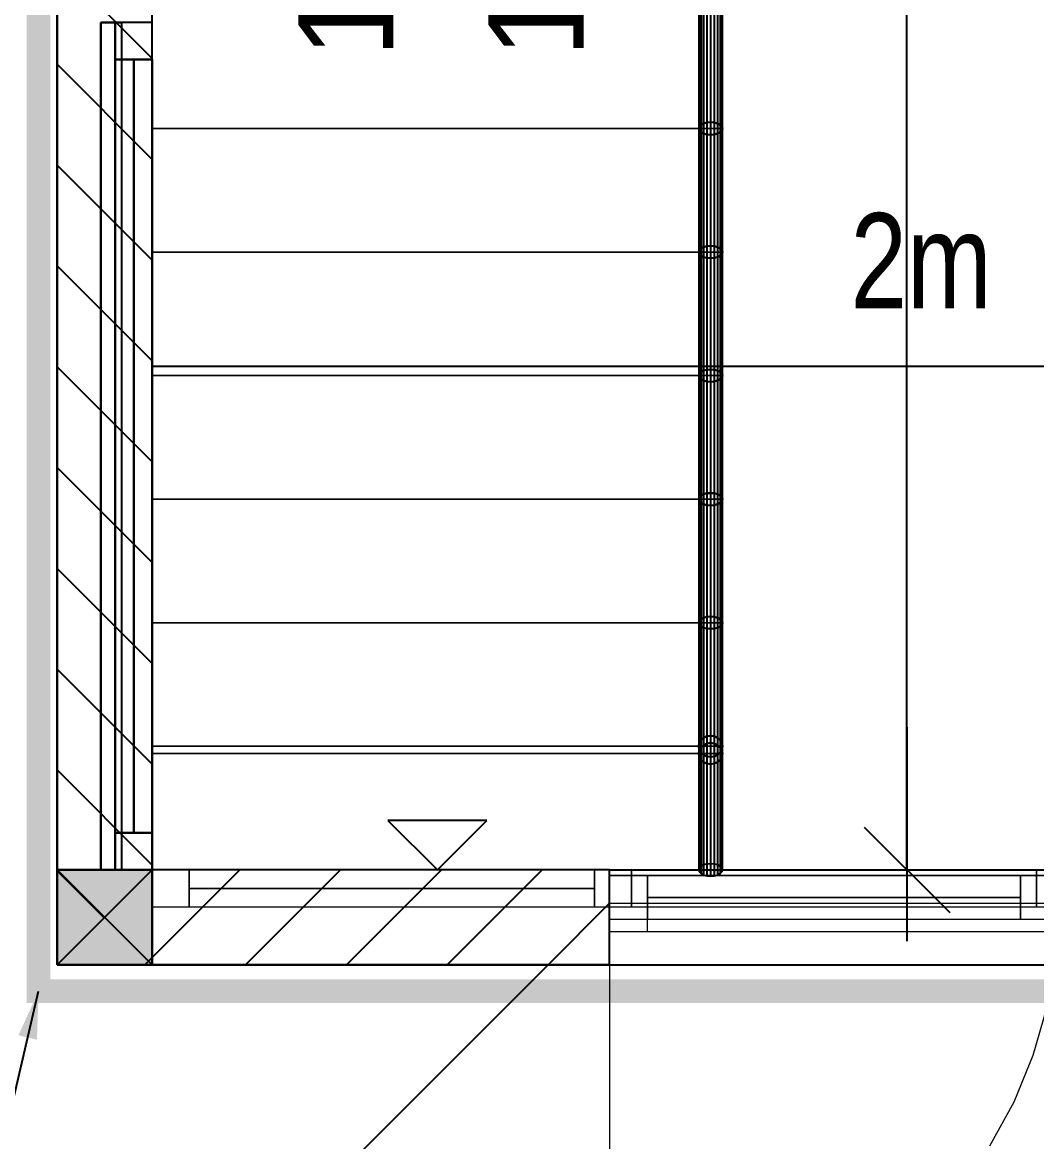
# Model space of a CAD drawing. Extents: x 0 to 756, y -25 to 420.
# Drawn here: x 210.81 to 253.5, y 142.7 to 189.8 of the extents above; entities that cross this region are included whole.
import ezdxf
from ezdxf.lldxf.tags import DXFTag

# ---------------------------------------------------------------- set-up
doc = ezdxf.new("R2010")
doc.units = 0
doc.layers.get('0').update_dxf_attribs({"lineweight": 25})
doc.layers.get('DEFPOINTS').update_dxf_attribs({"lineweight": 25})
for name, color, linetype, lineweight in [('A_Fenster', 7, 'Continuous', 25), ('A_Innenwand', 7, 'Continuous', 25), ('ALLGEMEIN03', 7, 'Continuous', 25), ('FENSTER', 7, 'Continuous', 13), ('FENSTERBANK', 7, 'Continuous', 13), ('H_Heizung', 7, 'Continuous', 25), ('M_BLIERUNG', 7, 'Continuous', 13), ('PFOSTEN__ST_TZEN', 7, 'Continuous', 13), ('ST_TZE_HOLZ', 7, 'Continuous', 13), ('Standard', 7, 'Continuous', 25), ('T_R_2D', 7, 'Continuous', 13), ('TREPPE', 7, 'Continuous', 13), ('WAND_HOLZ_TRAGEND', 7, 'Continuous', 13), ('X_Text', 7, 'Continuous', 25)]:
    doc.layers.add(name, color=color, linetype=linetype, lineweight=lineweight)
doc.layers.add('A_Geschossdecke', color=7, linetype='Continuous', lineweight=25, true_color=0x008080)
doc.styles.get("Standard").update_dxf_attribs({"font": 'arial.ttf'})
tags = doc.linetypes.add('fein_strichliert', pattern=[4, 1, -2, 1]).pattern_tags.tags
tags[8:9] = [DXFTag(74, 4), DXFTag(75, 0), DXFTag(340, '0'), DXFTag(46, 0.0), DXFTag(50, 0.0), DXFTag(44, 0.0), DXFTag(45, 0.0)]
tags[6:7] = [DXFTag(74, 4), DXFTag(75, 0), DXFTag(340, '0'), DXFTag(46, 0.0), DXFTag(50, 0.0), DXFTag(44, 0.0), DXFTag(45, 0.0)]
tags[4:5] = [DXFTag(74, 4), DXFTag(75, 0), DXFTag(340, '0'), DXFTag(46, 0.0), DXFTag(50, 0.0), DXFTag(44, 0.0), DXFTag(45, 0.0)]
tags = doc.linetypes.add('VERDECKT2_S2', pattern=[0.27, 0.2, -0.07]).pattern_tags.tags
tags[6:7] = [DXFTag(74, 4), DXFTag(75, 0), DXFTag(340, '0'), DXFTag(46, 1.0), DXFTag(50, 0.0), DXFTag(44, 0.0), DXFTag(45, 0.0)]
tags[4:5] = [DXFTag(74, 4), DXFTag(75, 0), DXFTag(340, '0'), DXFTag(46, 1.0), DXFTag(50, 0.0), DXFTag(44, 0.0), DXFTag(45, 0.0)]

# ---------------------------------------------------------------- blocks, each defined once
blk = doc.blocks.new('Referenz-A0T78OQ1OY')
at = {"layer": 'ALLGEMEIN03', "color": 0, "linetype": 'VERDECKT2_S2', "lineweight": -2, "ltscale": 0.25}
blk.add_line((216.279, 175.328), (264.299, 175.328), dxfattribs=at)
at = {"layer": 'DEFPOINTS', "color": 0, "linetype": 'Continuous', "lineweight": 18, "ltscale": 0.18}
for p, q in [((216.279, 154.133), (216.279, 154.133)), ((216.279, 154.133), (216.279, 154.133)), ((214.279, 150.133), (214.279, 150.133))]:
    blk.add_line(p, q, dxfattribs=at)
at = {"layer": 'DEFPOINTS', "color": 0, "linetype": 'Continuous', "lineweight": -2, "ltscale": 0.25}
for p, q in [((216.279, 154.133), (216.279, 154.133)), ((248.044, 154.133), (248.044, 154.133)), ((250.78, 154.133), (250.78, 154.133)), ((216.279, 152.573), (216.279, 152.573)), ((212.279, 150.133), (212.279, 150.133)), ((212.279, 150.133), (212.279, 150.133)), ((216.279, 150.133), (216.279, 150.133)), ((216.279, 150.133), (216.279, 150.133))]:
    blk.add_line(p, q, dxfattribs=at)
at = {"layer": 'FENSTER', "color": 0, "lineweight": -2}
for p, q in [((214.719, 189.799), (214.719, 188.239)), ((216.279, 189.799), (214.719, 189.799)), ((216.279, 189.799), (214.719, 189.799)), ((214.719, 189.799), (214.719, 154.133)), ((214.719, 189.799), (214.719, 189.799)), ((214.719, 189.799), (214.719, 154.133)), ((216.279, 189.799), (214.719, 189.799)), ((216.279, 188.239), (216.279, 189.799)), ((216.279, 154.133), (216.279, 189.799)), ((216.279, 189.799), (216.279, 189.799)), ((216.279, 154.133), (216.279, 189.799)), ((214.719, 188.239), (216.279, 188.239)), ((216.279, 188.239), (214.719, 188.239)), ((214.719, 188.239), (214.719, 155.693)), ((214.719, 155.693), (214.719, 188.239)), ((214.719, 188.239), (216.279, 188.239)), ((214.719, 188.239), (214.719, 188.239)), ((215.499, 188.239), (215.499, 155.693)), ((215.499, 155.693), (215.499, 188.239)), ((215.499, 188.239), (215.499, 188.239)), ((216.279, 155.693), (216.279, 188.239)), ((216.279, 188.239), (216.279, 155.693)), ((216.279, 188.239), (216.279, 188.239)), ((214.719, 155.693), (214.719, 154.133)), ((216.279, 155.693), (214.719, 155.693)), ((214.719, 155.693), (216.279, 155.693)), ((214.719, 155.693), (216.279, 155.693)), ((214.719, 155.693), (214.719, 155.693)), ((215.499, 155.693), (215.499, 155.693)), ((216.279, 154.133), (216.279, 155.693)), ((216.279, 155.693), (216.279, 155.693)), ((214.719, 154.133), (216.279, 154.133)), ((214.719, 154.133), (216.279, 154.133)), ((214.719, 154.133), (214.719, 154.133)), ((214.719, 154.133), (216.279, 154.133)), ((216.279, 154.133), (216.279, 154.133))]:
    blk.add_line(p, q, dxfattribs=at)
at = {"layer": 'FENSTER', "color": 0, "lineweight": 18}
for p, q in [((214.719, 188.239), (214.719, 155.693)), ((216.279, 188.239), (214.719, 188.239)), ((216.279, 155.693), (216.279, 188.239)), ((214.719, 155.693), (216.279, 155.693))]:
    blk.add_line(p, q, dxfattribs=at)
at = {"layer": 'FENSTER', "color": 0, "linetype": 'Continuous', "ltscale": 0.13}
for p, q in [((217.839, 154.133), (216.279, 154.133)), ((216.279, 154.133), (216.279, 152.573)), ((217.839, 154.133), (216.279, 154.133)), ((216.279, 154.133), (216.279, 152.573)), ((216.279, 154.133), (216.279, 154.133)), ((216.279, 154.133), (216.279, 152.573)), ((216.279, 154.133), (217.839, 154.133)), ((217.839, 152.573), (217.839, 154.133)), ((234.889, 154.133), (217.839, 154.133)), ((217.839, 154.133), (217.839, 152.573)), ((217.839, 152.573), (217.839, 154.133)), ((217.839, 154.133), (217.839, 152.573)), ((217.839, 154.133), (217.839, 154.133)), ((290.719, 154.133), (217.839, 154.133)), ((217.839, 154.133), (217.839, 152.573)), ((217.839, 154.133), (217.839, 154.133)), ((217.839, 154.133), (217.839, 152.573)), ((217.839, 154.133), (290.719, 154.133)), ((290.719, 154.133), (217.839, 154.133)), ((217.839, 154.133), (217.839, 152.573)), ((217.839, 154.133), (217.839, 154.133)), ((217.839, 154.133), (217.839, 152.573)), ((217.839, 154.133), (290.719, 154.133)), ((234.889, 152.573), (234.889, 154.133)), ((236.449, 154.133), (234.889, 154.133)), ((234.889, 154.133), (234.889, 152.573)), ((236.449, 154.133), (234.889, 154.133)), ((234.889, 154.133), (234.889, 152.573)), ((234.889, 154.133), (234.889, 154.133)), ((234.889, 154.133), (234.889, 152.573)), ((234.889, 154.133), (236.449, 154.133)), ((236.449, 154.133), (236.449, 152.573)), ((253.499, 154.133), (236.449, 154.133)), ((236.449, 152.573), (236.449, 154.133)), ((236.449, 152.573), (236.449, 154.133)), ((236.449, 154.133), (236.449, 152.573)), ((236.449, 154.133), (236.449, 154.133)), ((253.499, 152.573), (253.499, 154.133)), ((255.059, 154.133), (253.499, 154.133)), ((253.499, 154.133), (253.499, 152.573)), ((216.279, 152.573), (217.839, 152.573)), ((216.279, 152.573), (217.839, 152.573)), ((216.279, 152.573), (216.279, 152.573)), ((216.279, 152.573), (217.839, 152.573)), ((217.839, 152.573), (234.889, 152.573)), ((217.839, 152.573), (217.839, 152.573)), ((217.839, 152.573), (290.719, 152.573)), ((217.839, 152.573), (217.839, 152.573)), ((217.839, 152.573), (290.719, 152.573)), ((217.839, 152.573), (290.719, 152.573)), ((217.839, 152.573), (217.839, 152.573)), ((217.839, 152.573), (290.719, 152.573)), ((234.889, 152.573), (236.449, 152.573)), ((234.889, 152.573), (236.449, 152.573)), ((234.889, 152.573), (234.889, 152.573)), ((234.889, 152.573), (236.449, 152.573)), ((236.449, 152.573), (253.499, 152.573)), ((236.449, 152.573), (236.449, 152.573)), ((253.499, 152.573), (255.059, 152.573))]:
    blk.add_line(p, q, dxfattribs=at)
at = {"layer": 'FENSTER', "color": 0}
for p, q in [((237.129, 153.893), (235.529, 153.893)), ((235.529, 153.893), (235.529, 152.053)), ((235.529, 153.893), (235.529, 153.893)), ((235.529, 153.893), (235.529, 152.053)), ((235.529, 153.893), (237.129, 153.893)), ((237.129, 152.053), (237.129, 153.893)), ((237.129, 153.893), (237.129, 152.053)), ((237.129, 153.893), (237.129, 153.893)), ((252.819, 153.893), (237.129, 153.893)), ((237.129, 153.893), (237.129, 152.053)), ((237.129, 153.893), (237.129, 153.893)), ((237.129, 153.893), (237.129, 152.053)), ((237.129, 153.893), (252.819, 153.893)), ((252.819, 153.893), (237.129, 153.893)), ((237.129, 153.893), (237.129, 152.053)), ((237.129, 153.893), (237.129, 153.893)), ((237.129, 153.893), (237.129, 152.053)), ((237.129, 153.893), (252.819, 153.893)), ((254.419, 153.893), (252.819, 153.893)), ((252.819, 153.893), (252.819, 152.053)), ((252.819, 153.893), (252.819, 153.893)), ((252.819, 153.893), (252.819, 152.053)), ((252.819, 153.893), (254.419, 153.893)), ((252.819, 152.053), (252.819, 153.893)), ((252.819, 153.893), (252.819, 152.053)), ((252.819, 153.893), (252.819, 153.893)), ((252.819, 152.053), (252.819, 153.893)), ((252.819, 153.893), (252.819, 152.053)), ((252.819, 153.893), (252.819, 153.893)), ((234.889, 153.353), (217.839, 153.353)), ((217.839, 153.353), (217.839, 153.353)), ((217.839, 153.353), (234.889, 153.353)), ((234.889, 153.353), (234.889, 153.353)), ((252.819, 152.973), (237.129, 152.973)), ((237.129, 152.973), (237.129, 152.973)), ((237.129, 152.973), (252.819, 152.973)), ((237.129, 152.973), (252.819, 152.973)), ((237.129, 152.973), (252.819, 152.973)), ((252.819, 152.973), (252.819, 152.973)), ((235.529, 152.053), (237.129, 152.053)), ((235.529, 152.053), (235.529, 152.053)), ((235.529, 152.053), (237.129, 152.053)), ((237.129, 152.053), (237.129, 152.053)), ((237.129, 152.053), (252.819, 152.053)), ((237.129, 152.053), (237.129, 152.053)), ((237.129, 152.053), (252.819, 152.053)), ((237.129, 152.053), (252.819, 152.053)), ((237.129, 152.053), (237.129, 152.053)), ((237.129, 152.053), (252.819, 152.053)), ((252.819, 152.053), (254.419, 152.053)), ((252.819, 152.053), (252.819, 152.053)), ((252.819, 152.053), (254.419, 152.053)), ((252.819, 152.053), (252.819, 152.053)), ((252.819, 152.053), (252.819, 152.053))]:
    blk.add_line(p, q, dxfattribs=at)
at = {"layer": 'FENSTERBANK', "color": 0, "lineweight": -2}
for p, q in [((214.999, 189.799), (214.119, 189.799)), ((214.119, 189.799), (214.119, 154.133)), ((214.119, 154.133), (214.119, 189.799)), ((214.119, 189.799), (214.719, 189.799)), ((214.119, 189.799), (214.119, 189.799)), ((214.119, 189.799), (214.119, 154.133)), ((214.999, 189.799), (214.119, 189.799)), ((214.719, 189.799), (214.119, 189.799)), ((214.119, 189.799), (214.119, 189.799)), ((214.119, 154.133), (214.119, 189.799)), ((214.719, 154.133), (214.719, 189.799)), ((214.719, 189.799), (214.719, 189.799)), ((214.719, 189.799), (214.719, 154.133)), ((214.719, 189.799), (214.999, 189.799)), ((214.719, 189.799), (214.719, 189.799)), ((214.999, 189.799), (214.719, 189.799)), ((214.719, 189.799), (214.719, 154.133)), ((214.719, 154.133), (214.719, 189.799)), ((214.999, 154.133), (214.999, 189.799)), ((214.999, 154.133), (214.999, 189.799)), ((214.999, 189.799), (214.999, 189.799)), ((214.999, 154.133), (214.999, 189.799)), ((214.999, 189.799), (214.999, 189.799)), ((214.999, 154.133), (214.999, 189.799)), ((214.119, 154.133), (214.999, 154.133)), ((214.119, 154.133), (214.119, 154.133)), ((214.119, 154.133), (214.719, 154.133)), ((214.119, 154.133), (214.999, 154.133)), ((214.719, 154.133), (214.119, 154.133)), ((214.119, 154.133), (214.119, 154.133)), ((214.719, 154.133), (214.999, 154.133)), ((214.719, 154.133), (214.719, 154.133)), ((214.719, 154.133), (214.719, 154.133)), ((214.999, 154.133), (214.719, 154.133)), ((214.999, 154.133), (214.999, 154.133)), ((214.999, 154.133), (214.999, 154.133))]:
    blk.add_line(p, q, dxfattribs=at)
at = {"layer": 'FENSTERBANK', "color": 0, "lineweight": 18}
for p, q in [((214.719, 154.133), (214.719, 189.799)), ((214.719, 189.799), (214.719, 154.133))]:
    blk.add_line(p, q, dxfattribs=at)
at = {"layer": 'M_BLIERUNG', "color": 0, "linetype": 'VERDECKT2_S2', "lineweight": -2, "ltscale": 0.25}
blk.add_line((216.279, 165.832), (216.279, 154.133), dxfattribs=at)
at = {"layer": 'ST_TZE_HOLZ', "color": 0, "lineweight": -2}
for p, q in [((212.279, 154.133), (212.279, 150.133)), ((216.279, 154.133), (212.279, 154.133)), ((212.279, 154.133), (216.279, 154.133)), ((212.279, 150.133), (212.279, 154.133)), ((212.279, 154.133), (212.279, 154.133)), ((216.279, 150.133), (216.279, 154.133)), ((216.279, 154.133), (216.279, 150.133)), ((216.279, 154.133), (216.279, 154.133)), ((212.279, 150.133), (216.279, 150.133)), ((216.279, 150.133), (212.279, 150.133)), ((212.279, 150.133), (212.279, 150.133)), ((216.279, 150.133), (216.279, 150.133))]:
    blk.add_line(p, q, dxfattribs=at)
at = {"layer": 'ST_TZE_HOLZ', "color": 0, "lineweight": 18}
for points in [[(212.279, 150.133), (216.279, 150.133), (212.279, 154.133)], [(216.279, 150.133), (216.279, 154.133), (212.279, 154.133)]]:
    blk.add_solid(points, dxfattribs=at)
at = {"layer": 'Standard', "color": 0, "lineweight": -2}
for p, q in [((239.625, 190.78), (239.625, 185.58)), ((239.779, 190.793), (239.779, 185.593)), ((239.934, 190.78), (239.934, 185.58)), ((239.279, 190.533), (239.279, 185.333)), ((239.304, 190.613), (239.304, 185.413)), ((239.304, 190.453), (239.304, 185.253)), ((239.375, 190.686), (239.375, 185.486)), ((239.375, 190.38), (239.375, 185.18)), ((239.485, 190.743), (239.485, 185.543)), ((239.485, 190.323), (239.485, 185.123)), ((240.073, 190.743), (240.073, 185.543)), ((240.073, 190.323), (240.073, 185.123)), ((240.184, 190.686), (240.184, 185.486)), ((240.184, 190.38), (240.184, 185.18)), ((240.255, 190.613), (240.255, 185.413)), ((240.255, 190.453), (240.255, 185.253)), ((240.279, 185.333), (240.279, 190.533)), ((239.625, 190.286), (239.625, 185.086)), ((239.779, 190.273), (239.779, 185.073)), ((239.934, 190.286), (239.934, 185.086)), ((248.044, 154.133), (248.044, 190.13)), ((239.625, 185.58), (239.779, 185.593)), ((239.779, 185.593), (239.625, 185.58)), ((239.779, 185.593), (239.934, 185.58)), ((239.779, 185.593), (239.779, 180.393)), ((239.934, 185.58), (239.779, 185.593)), ((239.279, 185.333), (239.304, 185.413)), ((239.304, 185.413), (239.279, 185.333)), ((239.279, 185.333), (239.304, 185.253)), ((239.279, 185.333), (239.279, 180.133)), ((239.304, 185.253), (239.279, 185.333)), ((239.304, 185.413), (239.375, 185.486)), ((239.375, 185.486), (239.304, 185.413)), ((239.304, 185.413), (239.304, 180.213)), ((239.304, 185.253), (239.375, 185.18)), ((239.375, 185.18), (239.304, 185.253)), ((239.304, 185.253), (239.304, 180.053)), ((239.375, 185.486), (239.485, 185.543)), ((239.485, 185.543), (239.375, 185.486)), ((239.375, 185.486), (239.375, 180.286)), ((239.375, 185.18), (239.485, 185.123)), ((239.485, 185.123), (239.375, 185.18)), ((239.375, 185.18), (239.375, 179.98)), ((239.485, 185.543), (239.625, 185.58)), ((239.625, 185.58), (239.485, 185.543)), ((239.485, 185.543), (239.485, 180.343)), ((239.485, 185.123), (239.625, 185.086)), ((239.625, 185.086), (239.485, 185.123)), ((239.485, 185.123), (239.485, 179.923)), ((239.625, 185.58), (239.625, 180.38)), ((239.934, 185.58), (240.073, 185.543)), ((239.934, 185.58), (239.934, 180.38)), ((240.073, 185.543), (239.934, 185.58)), ((239.934, 185.086), (240.073, 185.123)), ((240.073, 185.123), (239.934, 185.086)), ((240.073, 185.543), (240.184, 185.486)), ((240.073, 185.543), (240.073, 180.343)), ((240.184, 185.486), (240.073, 185.543)), ((240.073, 185.123), (240.184, 185.18)), ((240.184, 185.18), (240.073, 185.123)), ((240.073, 185.123), (240.073, 179.923)), ((240.184, 185.486), (240.255, 185.413)), ((240.184, 185.486), (240.184, 180.286)), ((240.255, 185.413), (240.184, 185.486)), ((240.184, 185.18), (240.255, 185.253)), ((240.255, 185.253), (240.184, 185.18)), ((240.184, 185.18), (240.184, 179.98)), ((240.255, 185.413), (240.279, 185.333)), ((240.255, 185.413), (240.255, 180.213)), ((240.279, 185.333), (240.255, 185.413)), ((240.255, 185.253), (240.279, 185.333)), ((240.279, 185.333), (240.255, 185.253)), ((240.255, 185.253), (240.255, 180.053)), ((240.279, 180.133), (240.279, 185.333)), ((239.625, 185.086), (239.779, 185.073)), ((239.779, 185.073), (239.625, 185.086)), ((239.625, 185.086), (239.625, 179.886)), ((239.779, 185.073), (239.934, 185.086)), ((239.934, 185.086), (239.779, 185.073)), ((239.779, 185.073), (239.779, 179.873)), ((239.934, 185.086), (239.934, 179.886)), ((239.279, 180.133), (239.304, 180.213)), ((239.304, 180.213), (239.279, 180.133)), ((239.279, 180.133), (239.304, 180.053)), ((239.279, 180.133), (239.279, 174.933)), ((239.304, 180.053), (239.279, 180.133)), ((239.304, 180.213), (239.375, 180.286)), ((239.375, 180.286), (239.304, 180.213)), ((239.304, 180.213), (239.304, 175.013)), ((239.304, 180.053), (239.375, 179.98)), ((239.375, 179.98), (239.304, 180.053)), ((239.304, 180.053), (239.304, 174.853)), ((239.375, 180.286), (239.485, 180.343)), ((239.485, 180.343), (239.375, 180.286)), ((239.375, 180.286), (239.375, 175.086)), ((239.375, 179.98), (239.485, 179.923)), ((239.485, 179.923), (239.375, 179.98)), ((239.375, 179.98), (239.375, 174.78)), ((239.485, 180.343), (239.625, 180.38)), ((239.625, 180.38), (239.485, 180.343)), ((239.485, 180.343), (239.485, 175.143)), ((239.625, 180.38), (239.779, 180.393)), ((239.779, 180.393), (239.625, 180.38)), ((239.625, 180.38), (239.625, 175.18)), ((239.779, 180.393), (239.934, 180.38)), ((239.779, 180.393), (239.779, 175.193)), ((239.934, 180.38), (239.779, 180.393)), ((239.934, 180.38), (240.073, 180.343)), ((239.934, 180.38), (239.934, 175.18)), ((240.073, 180.343), (239.934, 180.38)), ((240.073, 180.343), (240.184, 180.286)), ((240.073, 180.343), (240.073, 175.143)), ((240.184, 180.286), (240.073, 180.343)), ((240.073, 179.923), (240.184, 179.98)), ((240.184, 179.98), (240.073, 179.923)), ((240.184, 180.286), (240.255, 180.213)), ((240.184, 180.286), (240.184, 175.086)), ((240.255, 180.213), (240.184, 180.286)), ((240.184, 179.98), (240.255, 180.053)), ((240.255, 180.053), (240.184, 179.98)), ((240.184, 179.98), (240.184, 174.78)), ((240.255, 180.213), (240.279, 180.133)), ((240.255, 180.213), (240.255, 175.013)), ((240.279, 180.133), (240.255, 180.213)), ((240.255, 180.053), (240.279, 180.133)), ((240.279, 180.133), (240.255, 180.053)), ((240.255, 180.053), (240.255, 174.853)), ((240.279, 174.933), (240.279, 180.133)), ((239.485, 179.923), (239.625, 179.886)), ((239.625, 179.886), (239.485, 179.923)), ((239.485, 179.923), (239.485, 174.723)), ((239.625, 179.886), (239.779, 179.873)), ((239.779, 179.873), (239.625, 179.886)), ((239.625, 179.886), (239.625, 174.686)), ((239.779, 179.873), (239.934, 179.886)), ((239.934, 179.886), (239.779, 179.873)), ((239.779, 179.873), (239.779, 174.673)), ((239.934, 179.886), (240.073, 179.923)), ((240.073, 179.923), (239.934, 179.886)), ((239.934, 179.886), (239.934, 174.686)), ((240.073, 179.923), (240.073, 174.723)), ((239.279, 174.933), (239.304, 175.013)), ((239.304, 175.013), (239.279, 174.933)), ((239.279, 174.933), (239.304, 174.853)), ((239.279, 174.933), (239.279, 169.733)), ((239.304, 174.853), (239.279, 174.933)), ((239.304, 175.013), (239.375, 175.086)), ((239.375, 175.086), (239.304, 175.013)), ((239.304, 175.013), (239.304, 169.813)), ((239.304, 174.853), (239.375, 174.78)), ((239.375, 174.78), (239.304, 174.853)), ((239.304, 174.853), (239.304, 169.653)), ((239.375, 175.086), (239.485, 175.143)), ((239.485, 175.143), (239.375, 175.086)), ((239.375, 175.086), (239.375, 169.886)), ((239.375, 174.78), (239.485, 174.723)), ((239.485, 174.723), (239.375, 174.78)), ((239.375, 174.78), (239.375, 169.58)), ((239.485, 175.143), (239.625, 175.18)), ((239.625, 175.18), (239.485, 175.143)), ((239.485, 175.143), (239.485, 169.943)), ((239.625, 175.18), (239.779, 175.193)), ((239.779, 175.193), (239.625, 175.18)), ((239.625, 175.18), (239.625, 169.98)), ((239.779, 175.193), (239.934, 175.18)), ((239.779, 175.193), (239.779, 169.993)), ((239.934, 175.18), (239.779, 175.193)), ((239.934, 175.18), (240.073, 175.143)), ((239.934, 175.18), (239.934, 169.98)), ((240.073, 175.143), (239.934, 175.18)), ((240.073, 175.143), (240.184, 175.086)), ((240.073, 175.143), (240.073, 169.943)), ((240.184, 175.086), (240.073, 175.143)), ((240.073, 174.723), (240.184, 174.78)), ((240.184, 174.78), (240.073, 174.723)), ((240.184, 175.086), (240.255, 175.013)), ((240.184, 175.086), (240.184, 169.886)), ((240.255, 175.013), (240.184, 175.086)), ((240.184, 174.78), (240.255, 174.853)), ((240.255, 174.853), (240.184, 174.78)), ((240.184, 174.78), (240.184, 169.58)), ((240.255, 175.013), (240.279, 174.933)), ((240.255, 175.013), (240.255, 169.813)), ((240.279, 174.933), (240.255, 175.013)), ((240.255, 174.853), (240.279, 174.933)), ((240.279, 174.933), (240.255, 174.853)), ((240.255, 174.853), (240.255, 169.653)), ((240.279, 169.733), (240.279, 174.933)), ((239.485, 174.723), (239.625, 174.686)), ((239.625, 174.686), (239.485, 174.723)), ((239.485, 174.723), (239.485, 169.523)), ((239.625, 174.686), (239.779, 174.673)), ((239.779, 174.673), (239.625, 174.686)), ((239.625, 174.686), (239.625, 169.486)), ((239.779, 174.673), (239.934, 174.686)), ((239.934, 174.686), (239.779, 174.673)), ((239.779, 174.673), (239.779, 169.473)), ((239.934, 174.686), (240.073, 174.723)), ((240.073, 174.723), (239.934, 174.686)), ((239.934, 174.686), (239.934, 169.486)), ((240.073, 174.723), (240.073, 169.523)), ((239.279, 169.733), (239.304, 169.813)), ((239.304, 169.813), (239.279, 169.733)), ((239.279, 169.733), (239.304, 169.653)), ((239.279, 169.733), (239.279, 164.533)), ((239.304, 169.653), (239.279, 169.733)), ((239.304, 169.813), (239.375, 169.886)), ((239.375, 169.886), (239.304, 169.813)), ((239.304, 169.813), (239.304, 164.613)), ((239.304, 169.653), (239.375, 169.58)), ((239.375, 169.58), (239.304, 169.653)), ((239.304, 169.653), (239.304, 164.453)), ((239.375, 169.886), (239.485, 169.943)), ((239.485, 169.943), (239.375, 169.886)), ((239.375, 169.886), (239.375, 164.686)), ((239.375, 169.58), (239.485, 169.523)), ((239.485, 169.523), (239.375, 169.58)), ((239.375, 169.58), (239.375, 164.38)), ((239.485, 169.943), (239.625, 169.98)), ((239.625, 169.98), (239.485, 169.943)), ((239.485, 169.943), (239.485, 164.743)), ((239.625, 169.98), (239.779, 169.993)), ((239.779, 169.993), (239.625, 169.98)), ((239.625, 169.98), (239.625, 164.78)), ((239.779, 169.993), (239.934, 169.98)), ((239.779, 169.993), (239.779, 164.793)), ((239.934, 169.98), (239.779, 169.993)), ((239.934, 169.98), (240.073, 169.943)), ((239.934, 169.98), (239.934, 164.78)), ((240.073, 169.943), (239.934, 169.98)), ((240.073, 169.943), (240.184, 169.886)), ((240.073, 169.943), (240.073, 164.743)), ((240.184, 169.886), (240.073, 169.943)), ((240.073, 169.523), (240.184, 169.58)), ((240.184, 169.58), (240.073, 169.523)), ((240.184, 169.886), (240.255, 169.813)), ((240.184, 169.886), (240.184, 164.686)), ((240.255, 169.813), (240.184, 169.886)), ((240.184, 169.58), (240.255, 169.653)), ((240.255, 169.653), (240.184, 169.58)), ((240.184, 169.58), (240.184, 164.38)), ((240.255, 169.813), (240.279, 169.733)), ((240.255, 169.813), (240.255, 164.613)), ((240.279, 169.733), (240.255, 169.813)), ((240.255, 169.653), (240.279, 169.733)), ((240.279, 169.733), (240.255, 169.653)), ((240.255, 169.653), (240.255, 164.453)), ((240.279, 164.533), (240.279, 169.733)), ((239.485, 169.523), (239.625, 169.486)), ((239.625, 169.486), (239.485, 169.523)), ((239.485, 169.523), (239.485, 164.323)), ((239.625, 169.486), (239.779, 169.473)), ((239.779, 169.473), (239.625, 169.486)), ((239.625, 169.486), (239.625, 164.286)), ((239.779, 169.473), (239.934, 169.486)), ((239.934, 169.486), (239.779, 169.473)), ((239.779, 169.473), (239.779, 164.273)), ((239.934, 169.486), (240.073, 169.523)), ((240.073, 169.523), (239.934, 169.486)), ((239.934, 169.486), (239.934, 164.286)), ((240.073, 169.523), (240.073, 164.323)), ((239.279, 164.533), (239.304, 164.613)), ((239.304, 164.613), (239.279, 164.533)), ((239.279, 164.533), (239.304, 164.453)), ((239.279, 164.533), (239.279, 159.333)), ((239.304, 164.453), (239.279, 164.533)), ((239.304, 164.613), (239.375, 164.686)), ((239.375, 164.686), (239.304, 164.613)), ((239.304, 164.613), (239.304, 159.47)), ((239.304, 164.453), (239.375, 164.38)), ((239.375, 164.38), (239.304, 164.453)), ((239.304, 164.453), (239.304, 159.196)), ((239.375, 164.686), (239.485, 164.743)), ((239.485, 164.743), (239.375, 164.686)), ((239.375, 164.686), (239.375, 159.594)), ((239.485, 164.743), (239.625, 164.78)), ((239.625, 164.78), (239.485, 164.743)), ((239.485, 164.743), (239.485, 159.692)), ((239.625, 164.78), (239.779, 164.793)), ((239.779, 164.793), (239.625, 164.78)), ((239.625, 164.78), (239.625, 159.756)), ((239.779, 164.793), (239.934, 164.78)), ((239.779, 164.793), (239.779, 159.777)), ((239.934, 164.78), (239.779, 164.793)), ((239.934, 164.78), (240.073, 164.743)), ((239.934, 164.78), (239.934, 159.756)), ((240.073, 164.743), (239.934, 164.78)), ((240.073, 164.743), (240.184, 164.686)), ((240.073, 164.743), (240.073, 159.692)), ((240.184, 164.686), (240.073, 164.743)), ((240.184, 164.686), (240.255, 164.613)), ((240.184, 164.686), (240.184, 159.594)), ((240.255, 164.613), (240.184, 164.686)), ((240.184, 164.38), (240.255, 164.453)), ((240.255, 164.453), (240.184, 164.38)), ((240.255, 164.613), (240.279, 164.533)), ((240.255, 164.613), (240.255, 159.47)), ((240.279, 164.533), (240.255, 164.613)), ((240.255, 164.453), (240.279, 164.533)), ((240.279, 164.533), (240.255, 164.453)), ((240.255, 164.453), (240.255, 159.196)), ((240.279, 159.333), (240.279, 164.533)), ((239.375, 164.38), (239.485, 164.323)), ((239.485, 164.323), (239.375, 164.38)), ((239.375, 164.38), (239.375, 159.072)), ((239.485, 164.323), (239.625, 164.286)), ((239.625, 164.286), (239.485, 164.323)), ((239.485, 164.323), (239.485, 158.973)), ((239.625, 164.286), (239.779, 164.273)), ((239.779, 164.273), (239.625, 164.286)), ((239.625, 164.286), (239.625, 158.91)), ((239.779, 164.273), (239.934, 164.286)), ((239.934, 164.286), (239.779, 164.273)), ((239.779, 164.273), (239.779, 158.889)), ((239.934, 164.286), (240.073, 164.323)), ((240.073, 164.323), (239.934, 164.286)), ((239.934, 164.286), (239.934, 158.91)), ((240.073, 164.323), (240.184, 164.38)), ((240.184, 164.38), (240.073, 164.323)), ((240.073, 164.323), (240.073, 158.973)), ((240.184, 164.38), (240.184, 159.072)), ((239.375, 159.594), (239.485, 159.692)), ((239.485, 159.692), (239.375, 159.594)), ((239.485, 159.692), (239.625, 159.756)), ((239.625, 159.756), (239.485, 159.692)), ((239.485, 159.692), (239.485, 159.387)), ((239.625, 159.756), (239.779, 159.777)), ((239.779, 159.777), (239.625, 159.756)), ((239.625, 159.756), (239.625, 159.45)), ((239.779, 159.777), (239.934, 159.756)), ((239.779, 159.777), (239.779, 159.472)), ((239.934, 159.756), (239.779, 159.777)), ((239.934, 159.756), (240.073, 159.692)), ((239.934, 159.756), (239.934, 159.45)), ((240.073, 159.692), (239.934, 159.756)), ((240.073, 159.692), (240.184, 159.594)), ((240.073, 159.692), (240.073, 159.387)), ((240.184, 159.594), (240.073, 159.692)), ((248.044, 160.133), (248.044, 151.133)), ((239.279, 159.333), (239.304, 159.47)), ((239.304, 159.47), (239.279, 159.333)), ((239.279, 159.333), (239.304, 159.196)), ((239.279, 159.333), (239.279, 159.027)), ((239.304, 159.196), (239.279, 159.333)), ((239.304, 159.47), (239.375, 159.594)), ((239.375, 159.594), (239.304, 159.47)), ((239.304, 159.47), (239.304, 159.165)), ((239.304, 159.165), (239.375, 159.289)), ((239.375, 159.289), (239.304, 159.165)), ((239.375, 159.594), (239.375, 159.289)), ((239.375, 159.289), (239.485, 159.387)), ((239.485, 159.387), (239.375, 159.289)), ((239.375, 159.289), (239.375, 154.292)), ((239.485, 159.387), (239.625, 159.45)), ((239.625, 159.45), (239.485, 159.387)), ((239.485, 159.387), (239.485, 154.352)), ((239.625, 159.45), (239.779, 159.472)), ((239.779, 159.472), (239.625, 159.45)), ((239.625, 159.45), (239.625, 154.39)), ((239.779, 159.472), (239.934, 159.45)), ((239.779, 159.472), (239.779, 154.404)), ((239.934, 159.45), (239.779, 159.472)), ((239.934, 159.45), (240.073, 159.387)), ((239.934, 159.45), (239.934, 154.39)), ((240.073, 159.387), (239.934, 159.45)), ((240.073, 159.387), (240.184, 159.289)), ((240.073, 159.387), (240.073, 154.352)), ((240.184, 159.289), (240.073, 159.387)), ((240.184, 159.594), (240.255, 159.47)), ((240.184, 159.594), (240.184, 159.289)), ((240.255, 159.47), (240.184, 159.594)), ((240.184, 159.289), (240.255, 159.165)), ((240.184, 159.289), (240.184, 154.292)), ((240.255, 159.165), (240.184, 159.289)), ((240.255, 159.47), (240.279, 159.333)), ((240.255, 159.47), (240.255, 159.165)), ((240.279, 159.333), (240.255, 159.47)), ((240.255, 159.196), (240.279, 159.333)), ((240.279, 159.333), (240.255, 159.196)), ((240.279, 159.027), (240.279, 159.333)), ((239.279, 159.027), (239.304, 159.165)), ((239.304, 159.165), (239.279, 159.027)), ((239.279, 159.027), (239.304, 158.89)), ((239.279, 159.027), (239.279, 154.133)), ((239.304, 158.89), (239.279, 159.027)), ((239.304, 159.196), (239.375, 159.072)), ((239.375, 159.072), (239.304, 159.196)), ((239.304, 159.196), (239.304, 158.89)), ((239.304, 159.165), (239.304, 154.217)), ((239.304, 158.89), (239.375, 158.765)), ((239.375, 158.765), (239.304, 158.89)), ((239.304, 158.89), (239.304, 154.049)), ((239.375, 159.072), (239.485, 158.973)), ((239.485, 158.973), (239.375, 159.072)), ((239.375, 159.072), (239.375, 158.765)), ((239.375, 158.765), (239.485, 158.667)), ((239.485, 158.667), (239.375, 158.765)), ((239.375, 158.765), (239.375, 153.974)), ((239.485, 158.973), (239.625, 158.91)), ((239.625, 158.91), (239.485, 158.973)), ((239.485, 158.973), (239.485, 158.667)), ((239.625, 158.91), (239.779, 158.889)), ((239.779, 158.889), (239.625, 158.91)), ((239.625, 158.91), (239.625, 158.604)), ((239.779, 158.889), (239.934, 158.91)), ((239.934, 158.91), (239.779, 158.889)), ((239.779, 158.889), (239.779, 158.582)), ((239.934, 158.91), (240.073, 158.973)), ((240.073, 158.973), (239.934, 158.91)), ((239.934, 158.91), (239.934, 158.604)), ((240.073, 158.973), (240.184, 159.072)), ((240.184, 159.072), (240.073, 158.973)), ((240.073, 158.973), (240.073, 158.667)), ((240.073, 158.667), (240.184, 158.765)), ((240.184, 158.765), (240.073, 158.667)), ((240.184, 159.072), (240.255, 159.196)), ((240.255, 159.196), (240.184, 159.072)), ((240.184, 159.072), (240.184, 158.765)), ((240.184, 158.765), (240.255, 158.89)), ((240.255, 158.89), (240.184, 158.765)), ((240.184, 158.765), (240.184, 153.974)), ((240.255, 159.196), (240.255, 158.89)), ((240.255, 159.165), (240.279, 159.027)), ((240.255, 159.165), (240.255, 154.217)), ((240.279, 159.027), (240.255, 159.165)), ((240.255, 158.89), (240.279, 159.027)), ((240.279, 159.027), (240.255, 158.89)), ((240.255, 158.89), (240.255, 154.049)), ((240.279, 154.133), (240.279, 159.027)), ((239.485, 158.667), (239.625, 158.604)), ((239.625, 158.604), (239.485, 158.667)), ((239.485, 158.667), (239.485, 153.914)), ((239.625, 158.604), (239.779, 158.582)), ((239.779, 158.582), (239.625, 158.604)), ((239.625, 158.604), (239.625, 153.875)), ((239.779, 158.582), (239.934, 158.604)), ((239.934, 158.604), (239.779, 158.582)), ((239.779, 158.582), (239.779, 153.862)), ((239.934, 158.604), (240.073, 158.667)), ((240.073, 158.667), (239.934, 158.604)), ((239.934, 158.604), (239.934, 153.875)), ((240.073, 158.667), (240.073, 153.914)), ((246.244, 155.933), (249.844, 152.333)), ((212.279, 154.133), (216.279, 150.133)), ((216.279, 154.133), (212.279, 150.133)), ((216.279, 150.133), (216.279, 154.133)), ((239.279, 154.133), (239.304, 154.217)), ((239.279, 154.133), (239.304, 154.049)), ((239.304, 154.217), (239.375, 154.292)), ((239.304, 154.049), (239.375, 153.974)), ((239.375, 154.292), (239.485, 154.352)), ((239.485, 154.352), (239.625, 154.39)), ((239.625, 154.39), (239.779, 154.404)), ((239.779, 154.404), (239.934, 154.39)), ((239.934, 154.39), (240.073, 154.352)), ((240.073, 154.352), (240.184, 154.292)), ((240.184, 154.292), (240.255, 154.217)), ((240.184, 153.974), (240.255, 154.049)), ((240.255, 154.217), (240.279, 154.133)), ((240.255, 154.049), (240.279, 154.133)), ((245.044, 154.133), (251.044, 154.133)), ((239.375, 153.974), (239.485, 153.914)), ((239.485, 153.914), (239.625, 153.875)), ((239.625, 153.875), (239.779, 153.862)), ((239.779, 153.862), (239.934, 153.875)), ((239.934, 153.875), (240.073, 153.914)), ((240.073, 153.914), (240.184, 153.974))]:
    blk.add_line(p, q, dxfattribs=at)
at = {"layer": 'T_R_2D', "color": 0, "linetype": 'Continuous', "ltscale": 0.13}
for p, q in [((235.529, 152.573), (235.529, 133.683)), ((253.359, 146.334), (253.946, 148.37)), ((252.549, 144.377), (253.359, 146.334)), ((251.524, 142.523), (252.549, 144.377))]:
    blk.add_line(p, q, dxfattribs=at)
at = {"layer": 'TREPPE', "color": 0}
for p, q in [((216.279, 190.533), (216.279, 185.333)), ((216.279, 185.333), (216.279, 190.533)), ((240.279, 185.333), (240.279, 190.533)), ((240.279, 190.533), (240.279, 185.333)), ((240.279, 185.333), (216.279, 185.333)), ((216.279, 185.333), (216.279, 180.133)), ((216.279, 180.133), (216.279, 185.333)), ((216.279, 185.333), (240.279, 185.333)), ((216.279, 185.333), (216.279, 185.333)), ((216.279, 185.333), (240.279, 185.333)), ((240.279, 185.333), (216.279, 185.333)), ((216.279, 185.333), (216.279, 185.333)), ((240.279, 180.133), (240.279, 185.333)), ((240.279, 185.333), (240.279, 180.133)), ((240.279, 185.333), (240.279, 185.333)), ((240.279, 185.333), (240.279, 185.333)), ((240.279, 180.133), (216.279, 180.133)), ((216.279, 180.133), (216.279, 174.933)), ((216.279, 174.933), (216.279, 180.133)), ((216.279, 180.133), (240.279, 180.133)), ((216.279, 180.133), (216.279, 180.133)), ((216.279, 180.133), (240.279, 180.133)), ((240.279, 180.133), (216.279, 180.133)), ((216.279, 180.133), (216.279, 180.133)), ((240.279, 174.933), (240.279, 180.133)), ((240.279, 180.133), (240.279, 174.933)), ((240.279, 180.133), (240.279, 180.133)), ((240.279, 180.133), (240.279, 180.133)), ((240.279, 174.933), (216.279, 174.933)), ((216.279, 174.933), (216.279, 169.733)), ((216.279, 169.733), (216.279, 174.933)), ((216.279, 174.933), (240.279, 174.933)), ((216.279, 174.933), (216.279, 174.933)), ((216.279, 174.933), (240.279, 174.933)), ((240.279, 174.933), (216.279, 174.933)), ((216.279, 174.933), (216.279, 174.933)), ((240.279, 169.733), (240.279, 174.933)), ((240.279, 174.933), (240.279, 169.733)), ((240.279, 174.933), (240.279, 174.933)), ((240.279, 174.933), (240.279, 174.933)), ((240.279, 169.733), (216.279, 169.733)), ((216.279, 169.733), (216.279, 164.533)), ((216.279, 164.533), (216.279, 169.733)), ((216.279, 169.733), (240.279, 169.733)), ((216.279, 169.733), (216.279, 169.733)), ((216.279, 169.733), (240.279, 169.733)), ((240.279, 169.733), (216.279, 169.733)), ((216.279, 169.733), (216.279, 169.733)), ((240.279, 164.533), (240.279, 169.733)), ((240.279, 169.733), (240.279, 164.533)), ((240.279, 169.733), (240.279, 169.733)), ((240.279, 169.733), (240.279, 169.733)), ((240.279, 164.533), (216.279, 164.533)), ((216.279, 164.533), (216.279, 159.333)), ((216.279, 159.333), (216.279, 164.533)), ((216.279, 164.533), (240.279, 164.533)), ((216.279, 164.533), (216.279, 164.533)), ((216.279, 164.533), (240.279, 164.533)), ((240.279, 164.533), (216.279, 164.533)), ((216.279, 164.533), (216.279, 164.533)), ((240.279, 159.333), (240.279, 164.533)), ((240.279, 164.533), (240.279, 159.333)), ((240.279, 164.533), (240.279, 164.533)), ((240.279, 164.533), (240.279, 164.533)), ((240.279, 159.333), (216.279, 159.333)), ((216.279, 159.333), (216.279, 159.027)), ((216.279, 159.027), (216.279, 159.333)), ((216.279, 159.333), (240.279, 159.333)), ((216.279, 159.333), (216.279, 159.333)), ((216.279, 159.333), (240.279, 159.333)), ((240.279, 159.333), (216.279, 159.333)), ((216.279, 159.333), (216.279, 159.333)), ((240.279, 159.027), (240.279, 159.333)), ((240.279, 159.333), (240.279, 159.027)), ((240.279, 159.333), (240.279, 159.333)), ((240.279, 159.333), (240.279, 159.333)), ((240.279, 159.027), (216.279, 159.027)), ((216.279, 159.027), (216.279, 154.133)), ((216.279, 154.133), (216.279, 159.027)), ((216.279, 159.027), (240.279, 159.027)), ((216.279, 159.027), (216.279, 159.027)), ((216.279, 159.027), (240.279, 159.027)), ((240.279, 159.027), (216.279, 159.027)), ((216.279, 159.027), (216.279, 159.027)), ((240.279, 154.133), (240.279, 159.027)), ((240.279, 159.027), (240.279, 154.133)), ((240.279, 159.027), (240.279, 159.027)), ((240.279, 159.027), (240.279, 159.027)), ((216.279, 154.133), (240.279, 154.133)), ((240.279, 154.133), (216.279, 154.133)), ((216.279, 154.133), (216.279, 154.133)), ((240.279, 154.133), (240.279, 154.133))]:
    blk.add_line(p, q, dxfattribs=at)
at = {"layer": 'TREPPE', "color": 0, "lineweight": -2}
for p, q in [((230.359, 156.213), (226.199, 156.213)), ((226.199, 156.213), (228.279, 154.133)), ((228.279, 154.133), (230.359, 156.213))]:
    blk.add_line(p, q, dxfattribs=at)
at = {"layer": 'WAND_HOLZ_TRAGEND', "color": 0, "linetype": 'Continuous', "ltscale": 0.13}
for p, q in [((214.719, 189.799), (214.719, 154.133)), ((214.719, 189.799), (214.719, 154.133)), ((216.279, 154.133), (216.279, 189.799)), ((216.279, 154.133), (216.279, 189.799)), ((214.719, 154.133), (216.279, 154.133)), ((214.719, 154.133), (216.279, 154.133)), ((214.719, 154.133), (214.719, 154.133)), ((216.279, 154.133), (216.279, 154.133)), ((216.279, 154.133), (216.279, 152.573)), ((292.279, 154.133), (216.279, 154.133)), ((216.279, 154.133), (216.279, 154.133)), ((216.279, 154.133), (216.279, 152.573)), ((292.279, 154.133), (216.279, 154.133)), ((216.279, 152.573), (292.279, 152.573)), ((216.279, 152.573), (216.279, 152.573)), ((216.279, 152.573), (292.279, 152.573))]:
    blk.add_line(p, q, dxfattribs=at)
at = {"layer": 'PFOSTEN__ST_TZEN', "color": 0, "lineweight": -2, "insert": (245.666, 181.77), "char_height": 4, "attachment_point": 1}
blk.add_mtext('{\\W0.8;\\fPosterama Text Light;2m}', dxfattribs=at)
at = {"layer": 'WAND_HOLZ_TRAGEND', "color": 0, "lineweight": -2, "char_height": 4, "attachment_point": 1, "rotation": 90}
for s, insert in [('{\\fPosterama Text Light;17.5/26.0}', (230.43, 188.309)), ('{\\fPosterama Text Light;18}', (222.43, 188.309))]:
    blk.add_mtext(s, dxfattribs=dict(at, insert=insert))
blk = doc.blocks.new('Geschossdecke-A0T78ORTOY', base_point=(115.279, 32.476))
at = {"color": 0, "linetype": 'ByBlock', "lineweight": -2, "ltscale": 0.25}
for p, q in [((212.279, 271.533), (212.279, 150.133)), ((212.279, 150.133), (293.279, 150.133))]:
    blk.add_line(p, q, dxfattribs=at)
at = {"color": 0, "lineweight": -2}
blk.add_line((115.279, 32.476), (232.936, 150.133), dxfattribs=at)
blk = doc.blocks.new('Wand-A0T78OSHOY', base_point=(212.279, 150.133))
at = {"color": 0, "lineweight": -2}
for p, q in [((219.966, 154.133), (215.966, 150.133)), ((224.209, 154.133), (220.209, 150.133)), ((228.451, 154.133), (224.451, 150.133)), ((232.694, 154.133), (228.694, 150.133)), ((275.12, 154.133), (273.029, 152.042)), ((279.363, 154.133), (275.363, 150.133)), ((283.605, 154.133), (279.605, 150.133)), ((287.848, 154.133), (283.848, 150.133)), ((292.091, 154.133), (288.091, 150.133)), ((235.529, 152.726), (232.936, 150.133)), ((294.306, 152.106), (292.333, 150.133))]:
    blk.add_line(p, q, dxfattribs=at)
at = {"color": 0, "linetype": 'ByBlock', "lineweight": -2, "ltscale": 0.25}
for p, q in [((235.529, 154.133), (216.279, 154.133)), ((292.279, 154.133), (273.029, 154.133)), ((235.529, 150.133), (212.279, 150.133)), ((296.279, 150.133), (273.029, 150.133))]:
    blk.add_line(p, q, dxfattribs=at)
blk = doc.blocks.new('Fenster-A0T78OSJOY', base_point=(235.529, 150.133))
at = {"color": 0, "linetype": 'ByBlock', "lineweight": -2, "ltscale": 0.25}
for p, q in [((235.529, 154.133), (273.029, 154.133)), ((235.529, 150.133), (235.529, 154.133)), ((273.029, 150.133), (273.029, 154.133)), ((235.529, 150.133), (273.029, 150.133))]:
    blk.add_line(p, q, dxfattribs=at)
at = {"color": 0, "linetype": 'ByBlock', "lineweight": 18, "ltscale": 0.18}
for p, q in [((235.529, 152.733), (273.029, 152.733)), ((237.129, 151.533), (237.129, 152.733)), ((271.429, 151.533), (271.429, 152.733)), ((235.529, 151.533), (273.029, 151.533))]:
    blk.add_line(p, q, dxfattribs=at)
at = {"color": 0, "linetype": 'fein_strichliert', "lineweight": 18, "ltscale": 0.18}
blk.add_line((273.029, 151.533), (273.029, 152.733), dxfattribs=at)
blk = doc.blocks.new('Wand-A0T78OSLOY', base_point=(212.279, 150.133))
at = {"color": 0, "linetype": 'ByBlock', "lineweight": -2, "ltscale": 0.25}
for p, q in [((212.279, 150.133), (212.279, 246.613)), ((216.279, 154.133), (216.279, 246.613))]:
    blk.add_line(p, q, dxfattribs=at)
at = {"color": 0, "lineweight": -2}
for p, q in [((216.279, 188.277), (212.279, 192.277)), ((216.279, 184.034), (212.279, 188.034)), ((216.279, 179.792), (212.279, 183.792)), ((216.279, 175.549), (212.279, 179.549)), ((216.279, 171.306), (212.279, 175.306)), ((216.279, 167.064), (212.279, 171.064)), ((216.279, 162.821), (212.279, 166.821)), ((216.279, 158.578), (212.279, 162.578)), ((216.279, 154.336), (212.279, 158.336)), ((214.259, 152.113), (212.279, 154.093))]:
    blk.add_line(p, q, dxfattribs=at)
blk = doc.blocks.new('Polylinie-A0T78OZXOY', base_point=(210.996, 148.525))
at = {"color": 0, "linetype": 'ByBlock', "lineweight": -2, "ltscale": 0.25}
for points in [[(211.996, 149.525), (210.996, 149.525), (211.996, 246.326)], [(210.996, 149.525), (211.996, 246.326), (210.996, 246.326)], [(210.996, 148.525), (211.996, 149.525), (210.996, 149.525)], [(210.996, 148.525), (386.708, 148.525), (211.996, 149.525)], [(386.708, 148.525), (211.996, 149.525), (386.708, 149.525)]]:
    blk.add_solid(points, dxfattribs=at)
blk = doc.blocks.new('Bauteilbeschriftung-A0T78P09OY', base_point=(188.642, 135.3))
at = {"color": 0, "linetype": 'ByBlock', "lineweight": -2, "ltscale": 0.25}
blk.add_line((209.023, 138.5), (211.496, 149.025), dxfattribs=at)
at = {"color": 0, "lineweight": -2}
for p, q in [((188.642, 138.5), (209.023, 138.5)), ((188.642, 135.3), (188.642, 138.5)), ((209.023, 138.5), (209.023, 135.3)), ((209.023, 135.3), (188.642, 135.3))]:
    blk.add_line(p, q, dxfattribs=at)
at = {"color": 0, "linetype": 'ByBlock', "lineweight": -2, "ltscale": 0.25}
for points in [[(211.434, 147.169), (210.649, 147.169), (211.496, 149.025)], [(211.428, 146.986), (211.434, 147.169), (210.649, 147.169)]]:
    blk.add_solid(points, dxfattribs=at)
at = {"color": 7, "linetype": 'ByBlock', "lineweight": -2, "ltscale": 0.25, "true_color": 0xffffff}
for points in [[(188.642, 135.3), (209.023, 135.3), (188.642, 138.5)], [(209.023, 135.3), (188.642, 138.5), (209.023, 138.5)]]:
    blk.add_solid(points, dxfattribs=at)
at = {"color": 0, "linetype": 'ByBlock', "lineweight": -2, "ltscale": 0.25, "insert": (189.375, 138), "char_height": 2.2, "attachment_point": 1}
blk.add_mtext('{\\fArial;Wandheizung}', dxfattribs=at)

msp = doc.modelspace()

# ---------------------------------------------------------------- block references
at = {"color": 8, "lineweight": 25, "ltscale": 0.25, "true_color": 0x808080}
msp.add_blockref('Referenz-A0T78OQ1OY', (0, 0), dxfattribs=at)
at = {"layer": 'A_Fenster', "ltscale": 0.25}
msp.add_blockref('Fenster-A0T78OSJOY', (235.529, 150.133), dxfattribs=at)
at = {"layer": 'A_Geschossdecke', "ltscale": 0.25}
msp.add_blockref('Geschossdecke-A0T78ORTOY', (115.279, 32.476), dxfattribs=at)
at = {"layer": 'A_Innenwand', "ltscale": 0.25}
for name in ['Wand-A0T78OSLOY', 'Wand-A0T78OSHOY']:
    msp.add_blockref(name, (212.279, 150.133), dxfattribs=at)
at = {"layer": 'H_Heizung', "color": 1, "ltscale": 0.25, "true_color": 0xff0000}
msp.add_blockref('Polylinie-A0T78OZXOY', (210.996, 148.525), dxfattribs=at)
at = {"layer": 'X_Text', "color": 7, "ltscale": 0.25}
msp.add_blockref('Bauteilbeschriftung-A0T78P09OY', (188.642, 135.3), dxfattribs=at)

doc.saveas('drawing.dxf')
